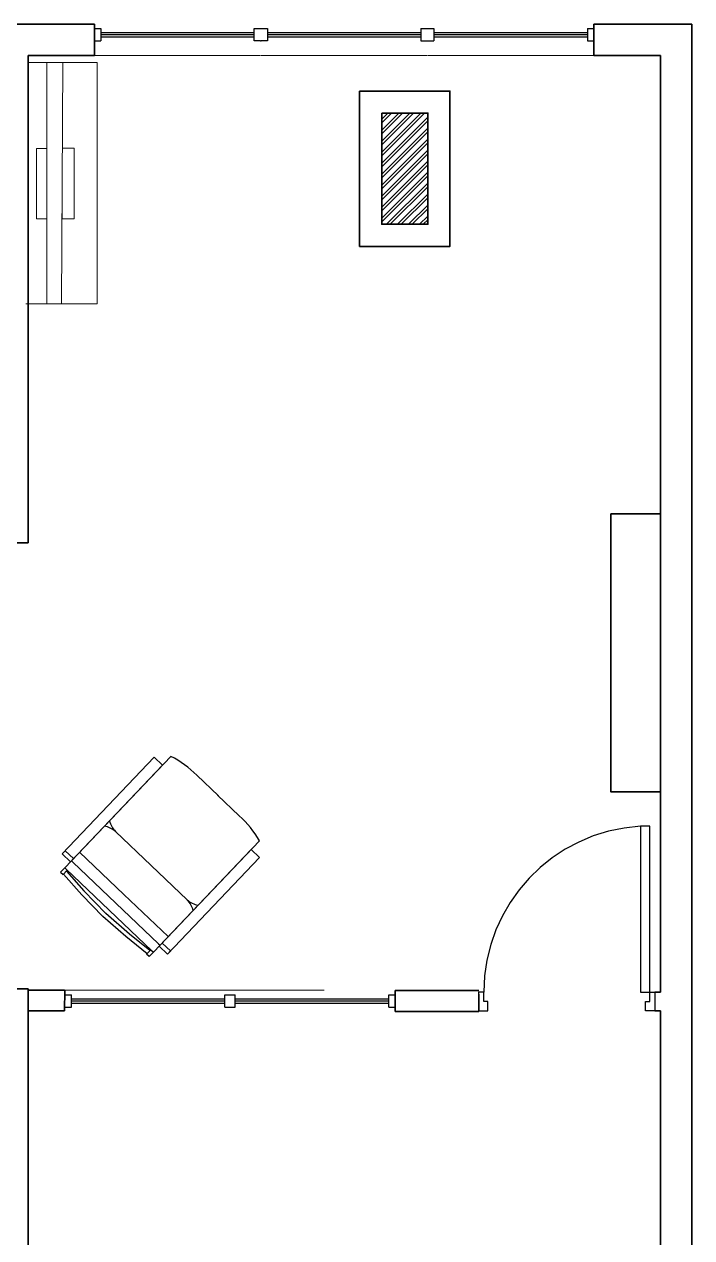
# Model space of a CAD drawing. Header units: metres. Extents: x -43.54 to -36.99, y -323.24 to -313.32.
# Drawn here: x -40.21 to -36.99, y -319.17 to -313.32 of the extents above; entities that cross this region are included whole.
import ezdxf

# ---------------------------------------------------------------- set-up
doc = ezdxf.new("R2010")
doc.units = ezdxf.units.M
doc.header["$LTSCALE"] = 5
doc.header["$MEASUREMENT"] = 0
doc.linetypes.add('HIDDEN', pattern=[0.375, 0.25, -0.125])
doc.layers.get('0').update_dxf_attribs({"color": 30})
doc.layers.add('A-ANNO-SCRN', color=30, linetype='Continuous')
for name, color, linetype, lineweight in [('A-DOOR-FULL', 4, 'Continuous', 25), ('A-FLOR-OVHD', 3, 'HIDDEN', 18), ('A-FURN', 8, 'Continuous', 18), ('A-GLAZ-FULL', 4, 'Continuous', 25), ('A-WALL-FULL-EXTR', 7, 'Continuous', 35), ('A-WALL-FULL-INTR', 7, 'Continuous', 35)]:
    doc.layers.add(name, color=color, linetype=linetype, lineweight=lineweight)

# ---------------------------------------------------------------- blocks, each defined once
blk = doc.blocks.new('DOOR-80')
for points in [[(-0.07, 0.89), (-0.07, 0.09), (-0.025, 0.09), (-0.025, 0.89), (-0.07, 0.89)], [(-0.825, 0.09), (-0.85, 0.09), (-0.85, 0), (-0.805, 0), (-0.805, 0.045), (-0.825, 0.045), (-0.825, 0.09)], [(-0.025, 0.09), (0, 0.09), (0, 0), (-0.045, 0), (-0.045, 0.045), (-0.025, 0.045), (-0.025, 0.09)]]:
    blk.add_lwpolyline(points)
at = {"linetype": 'HIDDEN'}
blk.add_arc((-0.0227, 0.0891), 0.8023, 93.38109, 179.93414, dxfattribs=at)
blk = doc.blocks.new('A$C3D68A567')
for p, q in [((0.3527, 1.1898), (0, 1.1898)), ((0, 1.1898), (0, 0)), ((0.1763, 1.1898), (0.1703, 0)), ((0.249, 1.1898), (0.1763, 1.1898)), ((0.249, 0), (0.249, 1.1898)), ((0.1733, 0.7705), (0.1138, 0.7705)), ((0.1138, 0.7705), (0.1138, 0.4222)), ((0.1733, 0.5949), (0.1733, 0.7705)), ((0.249, 0.5949), (0.249, 0.7705)), ((0.249, 0.7705), (0.2995, 0.7705)), ((0.2995, 0.7705), (0.2995, 0.425)), ((0.1138, 0.4222), (0.1725, 0.4222)), ((0.2995, 0.425), (0.249, 0.425)), ((0, 0), (0.3407, 0)), ((0.1703, 0), (0.249, 0))]:
    blk.add_line(p, q)
blk = doc.blocks.new('A$C08E36EE4')
for p, q in [((-27.99, 59.11), (-28.57, 59.11)), ((4.57, 59.11), (5.14, 59.11)), ((-28.57, 55.8), (-11.71, 55.8)), ((5.14, 55.8), (-11.71, 55.8)), ((-25.36, 44.89), (-11.71, 44.89)), ((1.93, 44.89), (-11.71, 44.89)), ((-19.81, 18.25), (-11.55, 18.25)), ((-3.62, 18.25), (-11.88, 18.25))]:
    blk.add_line(p, q)
for points in [[(-27.58, 63.25), (-20.05, 63.87), (-11.71, 64.24)], [(4.15, 63.25), (-3.38, 63.87), (-11.71, 64.24)], [(-28.57, 61.76), (-28.57, 19.4)], [(-27.98, 61.76), (-11.71, 61.76)], [(-27.58, 62.09), (-20.42, 62.69), (-11.71, 63.08)], [(4.15, 62.09), (-3.01, 62.69), (-11.71, 63.08)], [(4.55, 61.76), (-11.71, 61.76)], [(5.14, 61.76), (5.14, 19.4)], [(-11.71, 59.11), (-27.99, 59.11)], [(-11.71, 59.11), (4.57, 59.11)]]:
    blk.add_lwpolyline(points)
for points in [[(-28.57, 63.41), (-27.58, 63.41), (-27.58, 61.76), (-28.57, 61.76)], [(5.14, 63.41), (4.15, 63.41), (4.15, 61.76), (5.14, 61.76)], [(-31.71, 22.71), (-28.57, 22.71), (-28.57, 59.44), (-31.71, 59.44)], [(-31.71, 59.44), (-28.57, 59.44), (-28.57, 58.26), (-31.71, 58.26)], [(8.29, 22.71), (5.14, 22.71), (5.14, 59.44), (8.29, 59.44)], [(8.29, 59.44), (5.14, 59.44), (5.14, 58.26), (8.29, 58.26)]]:
    blk.add_lwpolyline(points, close=True)
for centre, radius, start, end in [((-25.08, 51.44), 6.56, 237.8862, 267.5576), ((-25.08, 38.33), 6.56, 92.4424, 122.1138), ((1.65, 51.44), 6.56, 272.4424, 302.1138), ((1.65, 38.33), 6.56, 57.8862, 87.5576), ((-20.57, 46.26), 28.02, 253.4121, 271.5567), ((-2.86, 46.26), 28.02, 268.4433, 286.5879)]:
    blk.add_arc(centre, radius, start, end)

msp = doc.modelspace()

# ---------------------------------------------------------------- hatches: boundary and pattern name
at = {"layer": 'A-ANNO-SCRN'}
h = msp.add_hatch(dxfattribs=at)
h.set_pattern_fill('ANSI32', color=256, scale=0.1)
h.paths.add_polyline_path([(-38.2656, -313.7529), (-38.4877, -313.7529), (-38.4877, -314.2889), (-38.2656, -314.2889)])

# ---------------------------------------------------------------- linework, layer by layer
at = {"layer": 'A-FLOR-OVHD'}
for p, q in [((-39.8724, -313.4745), (-39.0724, -313.4745)), ((-39.0692, -313.4745), (-38.2692, -313.4745)), ((-38.2659, -313.4745), (-37.4659, -313.4745)), ((-40.0158, -317.9806), (-38.4253, -317.9806))]:
    msp.add_line(p, q, dxfattribs=at)
at = {"layer": 'A-GLAZ-FULL'}
for p, q in [((-39.8724, -313.3445), (-39.8424, -313.3445)), ((-39.8424, -313.3645), (-39.1024, -313.3645)), ((-39.8424, -313.3745), (-39.1024, -313.3745)), ((-39.8424, -313.3845), (-39.1024, -313.3845)), ((-39.0724, -313.3445), (-39.0692, -313.3445)), ((-39.0392, -313.3645), (-38.2992, -313.3645)), ((-39.0392, -313.3745), (-38.2992, -313.3745)), ((-39.0392, -313.3845), (-38.2992, -313.3845)), ((-38.2992, -313.3445), (-38.2692, -313.3445)), ((-38.2692, -313.3445), (-38.2659, -313.3445)), ((-38.2659, -313.3445), (-38.2359, -313.3445)), ((-38.2359, -313.3645), (-37.4959, -313.3645)), ((-38.2359, -313.3745), (-37.4959, -313.3745)), ((-38.2359, -313.3845), (-37.4959, -313.3845)), ((-37.4959, -313.3445), (-37.4659, -313.3445)), ((-39.8724, -313.4045), (-39.8424, -313.4045)), ((-39.0724, -313.4045), (-39.0692, -313.4045)), ((-38.2992, -313.4045), (-38.2692, -313.4045)), ((-38.2692, -313.4045), (-38.2659, -313.4045)), ((-38.2659, -313.4045), (-38.2359, -313.4045)), ((-37.4959, -313.4045), (-37.4659, -313.4045)), ((-40.0142, -318.0031), (-39.9842, -318.0031)), ((-39.2442, -318.0031), (-39.2142, -318.0031)), ((-39.2237, -318.0031), (-39.1937, -318.0031)), ((-38.4537, -318.0031), (-38.4237, -318.0031)), ((-40.0142, -318.0631), (-39.9842, -318.0631)), ((-39.9842, -318.0231), (-39.2442, -318.0231)), ((-39.9842, -318.0331), (-39.2442, -318.0331)), ((-39.9842, -318.0431), (-39.2442, -318.0431)), ((-39.2442, -318.0631), (-39.2142, -318.0631)), ((-39.2237, -318.0631), (-39.1937, -318.0631)), ((-39.1937, -318.0231), (-38.4537, -318.0231)), ((-39.1937, -318.0331), (-38.4537, -318.0331)), ((-39.1937, -318.0431), (-38.4537, -318.0431)), ((-38.4537, -318.0631), (-38.4237, -318.0631))]:
    msp.add_line(p, q, dxfattribs=at)
at = {"layer": 'A-GLAZ-FULL', "ltscale": 0.001}
for p, q in [((-39.8424, -313.3445), (-39.8424, -313.4045)), ((-38.2992, -313.3445), (-38.2992, -313.4045)), ((-38.2359, -313.3445), (-38.2359, -313.4045)), ((-37.4959, -313.3445), (-37.4959, -313.4045)), ((-39.9842, -318.0631), (-39.9842, -318.0031)), ((-39.2442, -318.0631), (-39.2442, -318.0031)), ((-39.1937, -318.0631), (-39.1937, -318.0031)), ((-38.4537, -318.0631), (-38.4537, -318.0031))]:
    msp.add_line(p, q, dxfattribs=at)
at = {"layer": 'A-GLAZ-FULL'}
for points in [[(-39.0724, -313.4045), (-39.1024, -313.4045), (-39.1024, -313.3445), (-39.0724, -313.3445)], [(-39.0692, -313.3445), (-39.0392, -313.3445), (-39.0392, -313.4045), (-39.0692, -313.4045)]]:
    msp.add_lwpolyline(points, dxfattribs=at)
at = {"layer": 'A-WALL-FULL-EXTR'}
for p, q in [((-40.3433, -313.3245), (-40.1933, -313.3245)), ((-39.8724, -313.3245), (-40.1933, -313.3245)), ((-39.8724, -313.4745), (-39.8724, -313.3245)), ((-37.4659, -313.3245), (-37.4659, -313.4745)), ((-37.4659, -313.3245), (-36.9933, -313.3245)), ((-36.9933, -319.3245), (-36.9933, -313.3245)), ((-40.1933, -313.4745), (-39.8724, -313.4745)), ((-37.1433, -313.4745), (-37.4659, -313.4745)), ((-40.1933, -314.672), (-40.1933, -315.8245)), ((-40.1933, -315.8245), (-40.3433, -315.8245)), ((-40.3433, -317.9745), (-40.1933, -317.9745)), ((-40.0168, -317.9807), (-40.1933, -317.9807)), ((-40.0168, -318.0807), (-40.1933, -318.0807))]:
    msp.add_line(p, q, dxfattribs=at)
for points in [[(-38.5944, -313.6463), (-38.159, -313.6463), (-38.159, -314.3956), (-38.5944, -314.3956)], [(-38.4877, -313.7529), (-38.2656, -313.7529), (-38.2656, -314.2889), (-38.4877, -314.2889)], [(-37.3832, -315.6852), (-37.1433, -315.6852), (-37.1433, -317.0255), (-37.3832, -317.0255)]]:
    msp.add_lwpolyline(points, close=True, dxfattribs=at)
at = {"layer": 'A-WALL-FULL-INTR'}
for p, q in [((-40.1933, -314.6745), (-40.1933, -313.4745)), ((-37.1433, -317.9909), (-37.1433, -313.4745)), ((-37.1433, -317.9909), (-37.1433, -317.9105)), ((-40.1933, -317.9745), (-40.1933, -319.1745)), ((-40.0168, -318.0807), (-40.0158, -317.9806)), ((-38.4237, -317.9831), (-38.0202, -317.9831)), ((-38.4237, -318.0831), (-38.4237, -317.9831)), ((-38.0202, -318.0831), (-38.0202, -318.0005)), ((-37.1433, -317.9909), (-37.1708, -317.9909)), ((-38.4237, -318.0831), (-38.0202, -318.0831)), ((-37.1433, -318.0809), (-37.1708, -318.0809)), ((-37.1433, -319.3245), (-37.1433, -318.0809)), ((-40.1933, -319.1745), (-40.1933, -319.3245))]:
    msp.add_line(p, q, dxfattribs=at)

# ---------------------------------------------------------------- block references
at = {"xscale": 0.01751185851165337, "yscale": 0.01751185851165337, "zscale": 0.01751185851165337, "rotation": 136.4091066786642}
msp.add_blockref('A$C08E36EE4', (-39.2054, -316.6699), dxfattribs=at)
at = {"layer": 'A-DOOR-FULL'}
msp.add_blockref('DOOR-80', (-37.1708, -318.0809), dxfattribs=at)
at = {"layer": 'A-FURN', "xscale": 0.977844814981456, "yscale": 0.977844814981456, "zscale": 0.977844814981456, "rotation": 180}
msp.add_blockref('A$C3D68A567', (-39.8595, -313.5085), dxfattribs=at)

doc.saveas('drawing.dxf')
